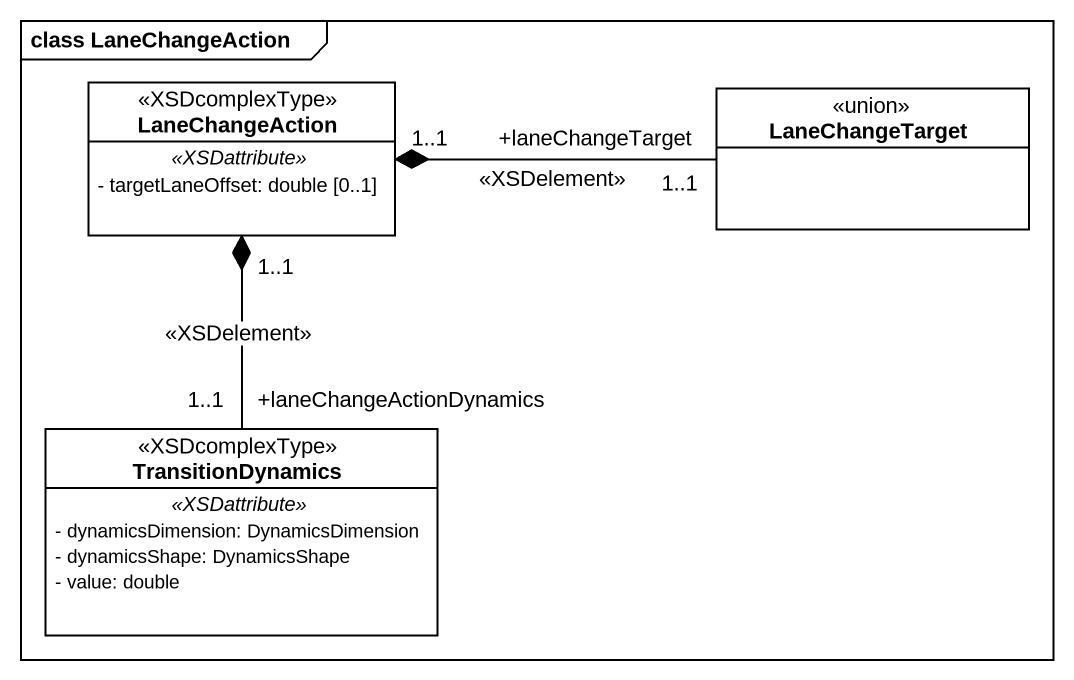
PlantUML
@startuml
mainframe class LaneChangeAction
hide circle
hide empty members
skinparam classAttributeIconSize 0
class LaneChangeAction <<XSDcomplexType>> {
  .. <<XSDattribute>> ..
  - targetLaneOffset: double [0..1]
}
class LaneChangeTarget <<union>>
class TransitionDynamics <<XSDcomplexType>> {
  .. <<XSDattribute>> ..
  - dynamicsDimension: DynamicsDimension
  - dynamicsShape: DynamicsShape
  - value: double
}
LaneChangeAction "1..1" *-right- "+laneChangeTarget\n1..1" LaneChangeTarget : <<XSDelement>>
LaneChangeAction "1..1" *-- "+laneChangeActionDynamics\n1..1" TransitionDynamics : <<XSDelement>>
@enduml
